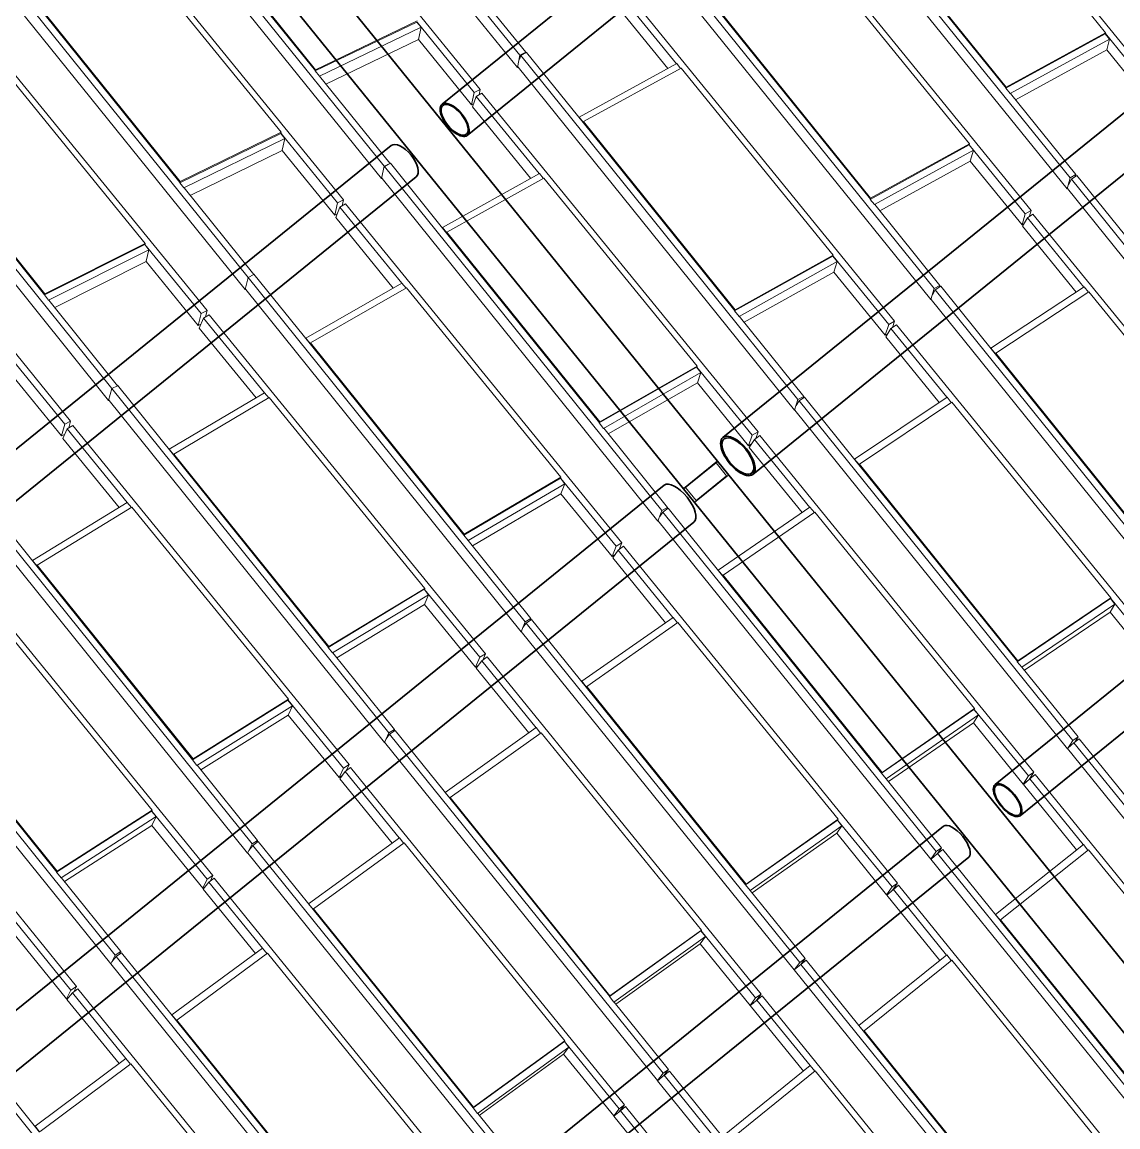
# Model space of a CAD drawing. Header units: millimetres. Extents: x 834681283 to 835686922, y 817551134 to 819407044.
# Drawn here: x 835284391 to 835291871, y 818155431 to 818162973 of the extents above; entities that cross this region are included whole.
import ezdxf

# ---------------------------------------------------------------- set-up
doc = ezdxf.new("R2010")
doc.units = ezdxf.units.MM
doc.header["$LTSCALE"] = 1200
doc.header["$MEASUREMENT"] = 0
doc.linetypes.add('P01-MAGP-P-RF$0$P01_MS_01_N1-FloorPlan-PART2OFUPPERROOFSETTINGOUT$0$BH DASHED2', pattern=[3, 2, -1])
doc.linetypes.add('P01-MAGP-P-RF$0$PHANTOM', pattern=[2.5, 1.25, -0.25, 0.25, -0.25, 0.25, -0.25])
for name, color, linetype, lineweight in [('P01-MAGP-P-RF$0$MMH053__', 253, 'P01-MAGP-P-RF$0$PHANTOM', 40), ('P01-MAGP-P-RF$0$P01_MS_01_N1-FloorPlan-PART2OFUPPERROOFSETTINGOUT$0$S-BEAM', 253, 'Continuous', 35), ('P01-MAGP-P-RF$0$P01_MS_01_N1-FloorPlan-PART2OFUPPERROOFSETTINGOUT$0$S-BEAM-HIDN', 253, 'P01-MAGP-P-RF$0$P01_MS_01_N1-FloorPlan-PART2OFUPPERROOFSETTINGOUT$0$BH DASHED2', 18), ('P01-MAGP-P-RF$0$ROOF MESH HALF TONE$0$A-GLAZ', 253, 'Continuous', 9), ('P01-MAGP-P-RF$0$ROOF MESH HALF TONE$0$A-MASS', 253, 'Continuous', 9)]:
    doc.layers.add(name, color=color, linetype=linetype, lineweight=lineweight)

# ---------------------------------------------------------------- blocks, each defined once
blk = doc.blocks.new('P01-MAGP-P-RF$0$P01_MS_01_N1-FloorPlan-PART2OFUPPERROOFSETTINGOUT$0$Circular Hollow Sections - CHS273x10_PSB97-8452897-PART 2 OF  UPPER ROOF SETTING OUT')
at = {"layer": 'P01-MAGP-P-RF$0$P01_MS_01_N1-FloorPlan-PART2OFUPPERROOFSETTINGOUT$0$S-BEAM'}
for p, q in [((64669.2, 66862.3), (57675, 61964.9)), ((57831.6, 61741.3), (64825.8, 66638.6))]:
    blk.add_line(p, q, dxfattribs=at)
blk.add_ellipse((64747.5, 66750.4), major_axis=(-78.3, 111.8), ratio=0.475716, start_param=3.141593, end_param=6.283185, dxfattribs=at)
blk = doc.blocks.new('P01-MAGP-P-RF$0$P01_MS_01_N1-FloorPlan-PART2OFUPPERROOFSETTINGOUT$0$Circular Hollow Sections - CHS273x10_PSB97-8460074-PART 2 OF  UPPER ROOF SETTING OUT')
at = {"layer": 'P01-MAGP-P-RF$0$P01_MS_01_N1-FloorPlan-PART2OFUPPERROOFSETTINGOUT$0$S-BEAM'}
for p, q in [((68528.3, 69564.5), (65036.2, 67119.2)), ((65192.8, 66895.6), (68684.9, 69340.8))]:
    blk.add_line(p, q, dxfattribs=at)
for centre, major_axis, start_param, end_param in [((68606.6, 69452.6), (-78.3, 111.8), 3.141593, 6.283185), ((65114.5, 67007.4), (-78.3, 111.8), 3.141593, 6.283185), ((65114.5, 67007.4), (-72.6, 103.6), 3.141593, 6.283185), ((65114.5, 67007.4), (-78.3, 111.8), 0, 3.141593), ((65114.5, 67007.4), (-72.6, 103.6), 0, 3.141593)]:
    blk.add_ellipse(centre, major_axis=major_axis, ratio=0.465219, start_param=start_param, end_param=end_param, dxfattribs=at)
blk = doc.blocks.new('P01-MAGP-P-RF$0$P01_MS_01_N1-FloorPlan-PART2OFUPPERROOFSETTINGOUT$0$Circular Hollow Sections - CHS273x10_PSB97-8452975-PART 2 OF  UPPER ROOF SETTING OUT')
at = {"layer": 'P01-MAGP-P-RF$0$P01_MS_01_N1-FloorPlan-PART2OFUPPERROOFSETTINGOUT$0$S-BEAM'}
for p, q in [((68108, 61964.5), (61098.5, 57056.4)), ((61255.1, 56832.7), (68264.6, 61740.9))]:
    blk.add_line(p, q, dxfattribs=at)
blk.add_ellipse((68186.3, 61852.7), major_axis=(-78.3, 111.8), ratio=0.416655, start_param=3.141593, end_param=6.283185, dxfattribs=at)
blk = doc.blocks.new('P01-MAGP-P-RF$0$P01_MS_01_N1-FloorPlan-PART2OFUPPERROOFSETTINGOUT$0$Circular Hollow Sections - CHS273x10_PSB97-8453858-PART 2 OF  UPPER ROOF SETTING OUT')
at = {"layer": 'P01-MAGP-P-RF$0$P01_MS_01_N1-FloorPlan-PART2OFUPPERROOFSETTINGOUT$0$S-BEAM'}
for p, q in [((75478.4, 67125.3), (68478, 62223.5)), ((68634.6, 61999.9), (75635, 66901.6))]:
    blk.add_line(p, q, dxfattribs=at)
for major_axis, start_param, end_param in [((-78.3, 111.8), 0, 3.141593), ((-78.3, 111.8), 3.141593, 6.283185), ((-72.6, 103.6), 3.141593, 6.283185), ((-72.6, 103.6), 0, 3.141593)]:
    blk.add_ellipse((68556.3, 62111.7), major_axis=major_axis, ratio=0.441422, start_param=start_param, end_param=end_param, dxfattribs=at)
blk = doc.blocks.new('P01-MAGP-P-RF$0$P01_MS_01_N1-FloorPlan-PART2OFUPPERROOFSETTINGOUT$0$Circular Hollow Sections - CHS323_9x12_5_PSB99-8453674-PART 2 OF  UPPER ROOF SETTING OUT')
at = {"layer": 'P01-MAGP-P-RF$0$P01_MS_01_N1-FloorPlan-PART2OFUPPERROOFSETTINGOUT$0$S-BEAM'}
for p, q in [((73683.3, 69542.7), (66790.5, 64716.3)), ((66976.2, 64451), (73860.7, 69271.6))]:
    blk.add_line(p, q, dxfattribs=at)
for centre, major_axis, start_param, end_param in [((73776.2, 69410.1), (-92.9, 132.7), 3.56388, 6.283185), ((66883.3, 64583.7), (-92.9, 132.7), 0, 3.141593), ((66883.3, 64583.7), (-92.9, 132.7), 3.141593, 6.283185), ((66883.3, 64583.7), (-85.7, 122.4), 3.141593, 6.283185), ((66883.3, 64583.7), (-85.7, 122.4), 0, 3.141593)]:
    blk.add_ellipse(centre, major_axis=major_axis, ratio=0.467527, start_param=start_param, end_param=end_param, dxfattribs=at)
at = {"layer": 'P01-MAGP-P-RF$0$P01_MS_01_N1-FloorPlan-PART2OFUPPERROOFSETTINGOUT$0$S-BEAM-HIDN'}
blk.add_line((73860.8, 69271.6), (73869.1, 69277.4), dxfattribs=at)
blk.add_ellipse((73776.2, 69410.1), major_axis=(-92.9, 132.7), ratio=0.467527, start_param=3.141593, end_param=3.563573, dxfattribs=at)
blk = doc.blocks.new('P01-MAGP-P-RF$0$P01_MS_01_N1-FloorPlan-PART2OFUPPERROOFSETTINGOUT$0$Circular Hollow Sections - CHS323_9x12_5_PSB99-8452973-PART 2 OF  UPPER ROOF SETTING OUT')
at = {"layer": 'P01-MAGP-P-RF$0$P01_MS_01_N1-FloorPlan-PART2OFUPPERROOFSETTINGOUT$0$S-BEAM'}
for p, q in [((66366.9, 64419.7), (59395.7, 59538.5)), ((59776.4, 59409.6), (66552.7, 64154.4))]:
    blk.add_line(p, q, dxfattribs=at)
blk.add_ellipse((66459.8, 64287.1), major_axis=(-92.9, 132.7), ratio=0.433951, start_param=3.141593, end_param=6.283185, dxfattribs=at)
blk = doc.blocks.new('P01-MAGP-P-RF$0$ROOF MESH HALF TONE')
at = {"layer": 'P01-MAGP-P-RF$0$ROOF MESH HALF TONE$0$A-GLAZ', "lineweight": 5}
for p, q in [((65589.6, 67416.6), (63867.1, 69880.9)), ((63845.1, 69797.8), (65567.5, 67333.5)), ((65302.7, 67201.9), (63585.5, 69644.2)), ((69979.7, 66802.8), (68260.6, 69251.3)), ((64611.7, 66725), (62887.4, 69197.8)), ((62863.3, 69115.3), (64587.6, 66642.5)), ((64319.5, 66514.9), (62603.4, 68951.4)), ((69277.3, 66320), (67555, 68786.4)), ((64191.7, 67414.2), (63292.1, 68704.3)), ((67529.3, 68713.3), (69251.6, 66246.9)), ((63290, 68697.2), (64189.6, 67407.1)), ((68996.3, 66115.3), (67277.8, 68558.7)), ((68653.3, 68623.6), (69589.1, 67290.9)), ((63632.3, 66033), (61907, 68511.7)), ((61888.3, 68420.1), (63606.4, 65951.8)), ((63337.4, 65826.8), (61621.5, 68259.9)), ((63018.1, 68296.9), (63927.5, 67005.8)), ((67950.3, 68298.3), (68884.4, 66960.7)), ((68886.6, 66967), (67952.5, 68304.6)), ((68298.9, 65629.7), (66575.9, 68101.3)), ((65631.8, 67433.3), (65192.6, 68061.6)), ((66549.8, 68026.5), (68271, 65557.4)), ((62307.7, 68012.6), (63213.8, 66710.9)), ((63216, 66717.9), (62309.9, 68019.6)), ((67668, 67936.5), (68608.7, 66598.9)), ((62651.4, 65340.6), (60929, 67818)), ((66651.7, 67284.2), (66254.6, 67848.1)), ((68013.8, 65426.8), (66295.4, 67867.1)), ((60910, 67726.8), (62624, 65261.5)), ((66591.4, 67256.5), (66225.6, 67776)), ((64188.7, 67406.8), (64904, 67691.1)), ((64906.9, 67698.5), (64191.7, 67414.2)), ((64214.5, 67370), (64929.8, 67654.3)), ((64929.8, 67654.3), (64904, 67691.1)), ((65260.7, 67185.4), (64905.3, 67690.8)), ((64906.8, 67571.8), (64929.8, 67654.3)), ((62029.6, 67615.5), (62948.3, 66312.7)), ((66969.8, 67614.1), (67907.6, 66268.8)), ((67910, 66275), (66972.1, 67620.3)), ((62356, 65137.8), (60639.9, 67569.8)), ((64906.8, 67571.8), (64255.4, 67312.8)), ((65237.1, 67102.1), (64906.8, 67571.9)), ((65589.6, 67416.6), (65631.8, 67433.3)), ((65636.9, 67432.8), (65596.2, 67413.8)), ((65631.8, 67433.3), (65630.9, 67430)), ((65988.3, 66928.1), (65636.9, 67432.8)), ((64188.7, 67406.8), (64214.5, 67370)), ((64191.7, 67414.2), (64189.6, 67407.1)), ((64653.3, 66742.2), (64215.3, 67370.3)), ((65567.5, 67333.5), (65589.6, 67416.6)), ((65596.2, 67413.8), (65585.5, 67388.5)), ((67319.3, 64939), (65596.2, 67413.8)), ((61324.3, 67326.1), (62238.8, 66010.8)), ((62241.1, 66017.6), (61326.6, 67333)), ((65571.9, 67335.3), (65567.5, 67333.5)), ((65571.8, 67334.9), (67289.4, 64868)), ((65962.6, 66967.2), (66653.2, 67284.9)), ((66677.5, 67250), (66653.2, 67284.9)), ((68883.7, 66960.4), (69586.3, 67284.3)), ((69589.1, 67290.9), (68886.6, 66967)), ((69586.3, 67284.3), (69586.9, 67284.6)), ((69613, 67246.1), (69586.3, 67284.3)), ((69589.1, 67290.9), (69586.9, 67284.6)), ((69938.4, 66783.9), (69586.9, 67284.6)), ((65260.7, 67185.4), (65302.7, 67201.9)), ((65302.7, 67201.9), (65292.7, 67166.6)), ((65990.9, 66934.1), (66681.4, 67251.8)), ((66681.4, 67251.8), (67628.6, 65906.6)), ((68910.5, 66922.3), (69613, 67246.1)), ((69588.1, 67173), (69613, 67246.1)), ((65237.1, 67102.1), (65260.7, 67185.4)), ((65272.7, 67157.1), (65242.1, 67086.8)), ((65313.2, 67176.4), (65272.7, 67157.1)), ((65664.2, 66601.7), (65272.7, 67157.1)), ((67031.9, 64737.5), (65313.2, 67176.4)), ((69588.1, 67173), (68943.6, 66875.9)), ((69913.2, 66710.2), (69588.1, 67173.1)), ((65250, 67107.2), (65237.1, 67102.1)), ((65604, 66573.3), (65242.1, 67086.8)), ((63212.5, 66710.4), (63924.1, 66998.3)), ((63927.5, 67005.8), (63216, 66717.9)), ((63924.1, 66998.3), (63925.3, 66998.8)), ((63950, 66961.2), (63924.1, 66998.3)), ((63927.5, 67005.8), (63925.3, 66998.8)), ((64277.8, 66498.3), (63925.9, 66997.9)), ((63238.4, 66673.3), (63950, 66961.2)), ((63926.4, 66882.4), (63950, 66961.2)), ((65962.6, 66967.2), (65989, 66929.5)), ((65990.9, 66934.1), (65988.4, 66928)), ((65988.4, 66928), (66931.6, 65573.2)), ((66934.2, 65579.3), (65990.9, 66934.1)), ((68883.7, 66960.4), (68910.5, 66922.3)), ((68886.6, 66967), (68884.4, 66960.7)), ((69318.6, 66338.9), (68911.1, 66922.5)), ((63925.7, 66880), (63278.4, 66618.1)), ((64252.6, 66416), (63925.7, 66880.2)), ((64656.1, 66743.5), (64652.1, 66741.6)), ((65006.2, 66240.3), (64656.1, 66743.5)), ((63212.5, 66710.4), (63238.4, 66673.3)), ((63216, 66717.9), (63213.8, 66710.9)), ((63674.1, 66049.6), (63239.7, 66673.7)), ((64587.6, 66642.5), (64611.7, 66725)), ((64611.7, 66725), (64653.8, 66741.6)), ((64615.7, 66724.2), (64611.7, 66715.6)), ((64643.5, 66737.5), (64615.7, 66724.2)), ((66338.5, 64247.9), (64615.7, 66724.2)), ((64592.5, 66644.4), (64587.6, 66642.5)), ((64592.2, 66643.5), (66306.9, 64178.9)), ((64980.4, 66279.7), (65665.8, 66602.4)), ((65690.5, 66567.1), (65665.8, 66602.4)), ((68608.7, 66598.9), (67910, 66275)), ((68605.4, 66592.2), (68606.3, 66592.6)), ((68608.7, 66598.9), (68606.3, 66592.6)), ((65008.9, 66246.2), (65694.2, 66568.8)), ((65694.2, 66568.8), (66648.6, 65214.5)), ((67906.6, 66268.3), (68605.4, 66592.2)), ((67933.4, 66230), (68632.2, 66553.9)), ((68632.2, 66553.9), (68605.4, 66592.2)), ((68605.6, 66481.5), (68632.2, 66553.9)), ((68955.3, 66096.5), (68606.9, 66591.9)), ((64252.6, 66416), (64277.8, 66498.3)), ((64291, 66466.8), (64259.1, 66398.7)), ((64277.8, 66498.3), (64319.5, 66514.9)), ((64331.2, 66486.5), (64291, 66466.8)), ((64676.4, 65920.1), (64291, 66466.8)), ((64319.5, 66514.9), (64307.2, 66474.7)), ((66050.5, 64047.6), (64331.2, 66486.5)), ((68605.6, 66481.5), (67966, 66185)), ((68928.1, 66023.2), (68605.6, 66481.6)), ((64270.6, 66423.2), (64252.6, 66416)), ((64616.8, 65891.2), (64259.1, 66398.7)), ((62237.2, 66010.1), (62944.6, 66305.3)), ((62948.3, 66312.7), (62241.1, 66017.6)), ((62944.6, 66305.3), (62946, 66305.9)), ((62970.8, 66267.9), (62944.6, 66305.3)), ((63295.9, 65809.8), (62945.7, 66306.3)), ((62948.3, 66312.7), (62946, 66305.9)), ((69251.6, 66246.9), (69277.3, 66320)), ((69286.3, 66310.4), (69263.3, 66273.3)), ((69277.3, 66320), (69318.6, 66338.9)), ((69325.8, 66332.3), (69286.3, 66310.4)), ((70988.7, 63865.5), (69286.3, 66310.4)), ((69318.6, 66338.9), (69313.9, 66325.7)), ((69664.7, 65845.6), (69325.8, 66332.3)), ((62263.4, 65972.7), (62970.8, 66267.9)), ((62946.2, 66191.4), (62970.8, 66267.9)), ((64980.4, 66279.7), (65007, 66241.8)), ((65008.9, 66246.2), (65006.2, 66240.2)), ((65006.2, 66240.2), (65955.9, 64875.2)), ((65958.6, 64881.2), (65008.9, 66246.2)), ((67906.6, 66268.3), (67933.4, 66230)), ((67910, 66275), (67907.6, 66268.8)), ((68340, 65648.6), (67934.4, 66230.3)), ((69255.1, 66248.5), (69251.6, 66246.9)), ((69255, 66248), (70953.4, 63808.7)), ((62945.3, 66188.7), (62301.8, 65920.2)), ((63269.4, 65729.3), (62945.3, 66188.8)), ((68928.1, 66023.2), (68955.3, 66096.5)), ((68967.7, 66068.5), (68931.4, 66012.1)), ((68955.3, 66096.5), (68996.3, 66115.3)), ((69006.9, 66090.6), (68967.7, 66068.5)), ((69319.7, 65568.7), (68967.7, 66068.5)), ((68996.3, 66115.3), (68982.7, 66078.5)), ((70711, 63670.7), (69006.9, 66090.6)), ((62237.2, 66010.1), (62263.4, 65972.7)), ((62241.1, 66017.6), (62238.8, 66010.8)), ((63606.4, 65951.8), (63632.3, 66033)), ((63632.3, 66033), (63674.1, 66049.6)), ((63637, 66034.3), (63634.3, 66032.9)), ((65356.6, 63556.6), (63634.3, 66032.9)), ((64023.5, 65550.9), (63674.5, 66052.7)), ((68942.9, 66030), (68928.1, 66023.2)), ((69265.2, 65538.1), (68931.4, 66012.1)), ((62692.9, 65357.6), (62264.9, 65973.2)), ((63611.4, 65953.8), (63606.4, 65951.8)), ((63611, 65952.5), (65323.7, 63490)), ((63997.6, 65590.7), (64678.1, 65921)), ((64703.2, 65885.1), (64678.1, 65921)), ((64026.3, 65556.6), (64706.7, 65886.8)), ((64706.7, 65886.8), (65668.4, 64522.6)), ((66930.3, 65572.6), (67624.9, 65899.9)), ((67628.6, 65906.6), (66934.2, 65579.3)), ((66957.3, 65534), (67651.9, 65861.4)), ((67623.7, 65790.4), (67651.9, 65861.4)), ((67624.9, 65899.9), (67626.1, 65900.5)), ((67651.9, 65861.4), (67624.9, 65899.9)), ((67628.6, 65906.6), (67626.1, 65900.5)), ((67973, 65407.8), (67626.8, 65899.6)), ((63269.4, 65729.3), (63295.9, 65809.8)), ((63309.6, 65777), (63276.6, 65711.5)), ((63295.9, 65809.8), (63337.4, 65826.8)), ((63349.5, 65797.3), (63309.6, 65777)), ((63688.8, 65239), (63309.6, 65777)), ((63337.4, 65826.8), (63323.2, 65783.9)), ((65069.5, 63357.4), (63349.5, 65797.3)), ((67623.7, 65790.4), (66988.7, 65491.2)), ((67944, 65335.7), (67623.7, 65790.6)), ((63289.8, 65737.7), (63269.4, 65729.3)), ((63630.3, 65209.7), (63276.6, 65711.5)), ((62314.8, 65120.2), (61967.7, 65612.1)), ((68271, 65557.4), (68298.9, 65629.7)), ((68306.7, 65620.3), (68285.2, 65588.5)), ((68298.9, 65629.7), (68340, 65648.6)), ((68345.9, 65642.5), (68306.7, 65620.3)), ((70008.5, 63176), (68306.7, 65620.3)), ((68340, 65648.6), (68335.3, 65636.5)), ((68684.4, 65156.3), (68345.9, 65642.5)), ((63997.6, 65590.7), (64024.3, 65552.5)), ((64026.3, 65556.6), (64023.6, 65550.8)), ((64023.6, 65550.8), (64980, 64175.7)), ((64982.7, 64181.4), (64026.3, 65556.6)), ((66930.3, 65572.6), (66957.3, 65534)), ((66934.2, 65579.3), (66931.6, 65573.2)), ((68274.7, 65559), (68271, 65557.4)), ((68274.4, 65558.2), (69971.2, 63121)), ((68657.6, 65197.2), (69321.2, 65569.6)), ((69347.8, 65531.5), (69321.2, 65569.6)), ((62287.3, 65042.1), (61965.4, 65498.3)), ((67360, 64957.9), (66958.6, 65534.5)), ((68687.6, 65161), (69351.1, 65533.4)), ((69351.1, 65533.4), (70338.2, 64131.7)), ((67944, 65335.7), (67973, 65407.8)), ((67973, 65407.8), (68013.8, 65426.8)), ((68024.8, 65401.1), (67985.9, 65378.6)), ((68013.8, 65426.8), (67997, 65385)), ((69729.4, 62980), (68024.8, 65401.1)), ((62624, 65261.5), (62651.4, 65340.6)), ((62651.4, 65340.6), (62692.9, 65357.6)), ((64373.8, 62865.1), (62652.1, 65340.4)), ((63040.3, 64860), (62692.1, 65360.7)), ((67961.6, 65343.9), (67944, 65335.7)), ((67985.9, 65378.6), (67947.8, 65324.2)), ((68279.6, 64853.1), (67947.8, 65324.2)), ((68333.9, 64884.3), (67985.9, 65378.6)), ((62628.7, 65263.4), (62624, 65261.5)), ((62628.2, 65261.9), (64339.8, 62801.1)), ((63014.2, 64900.1), (63690.5, 65239.9)), ((63716, 65203.5), (63690.5, 65239.9)), ((63043.2, 64865.5), (63719.4, 65205.2)), ((63719.4, 65205.2), (64687.9, 63831.3)), ((65954.4, 64874.5), (66644.5, 65207.8)), ((66648.6, 65214.5), (65958.6, 64881.2)), ((65981.7, 64835.6), (66671.7, 65169)), ((66642.1, 65100), (66671.7, 65169)), ((66671.7, 65169), (66644.5, 65207.8)), ((66644.6, 65207.8), (66645.9, 65208.5)), ((66648.6, 65214.5), (66645.9, 65208.5)), ((66991.4, 64718.2), (66646.7, 65207.4)), ((68657.6, 65197.2), (68685.3, 65157.6)), ((68687.6, 65161), (68684.5, 65156.3)), ((69669.2, 63751.1), (68687.6, 65161)), ((62287.3, 65042.1), (62314.8, 65120.2)), ((62328.3, 65087.7), (62294.6, 65024.9)), ((62314.8, 65120.2), (62356, 65137.8)), ((62368, 65108.6), (62328.3, 65087.7)), ((62701.6, 64557.9), (62328.3, 65087.7)), ((62356, 65137.8), (62340.6, 65094.1)), ((64088.6, 62667), (62368, 65108.6)), ((66642.1, 65100), (66011.4, 64795.4)), ((66960.8, 64647.9), (66642.1, 65100.2)), ((68684.5, 65156.3), (69666.1, 63746.3)), ((62308.8, 65051.3), (62287.3, 65042.1)), ((62644.7, 64528.2), (62294.6, 65024.9)), ((67289.4, 64868), (67319.3, 64939)), ((67319.3, 64939), (67360, 64957.9)), ((67365.2, 64951.9), (67326.2, 64929.4)), ((67360, 64957.9), (67355, 64946)), ((67703.6, 64465.8), (67365.2, 64951.9)), ((63014.2, 64900.1), (63041.2, 64861.6)), ((63043.2, 64865.5), (63040.4, 64860)), ((63040.4, 64860), (64003.4, 63475.4)), ((64006.2, 63480.9), (63043.2, 64865.5)), ((65954.4, 64874.5), (65981.7, 64835.6)), ((65958.6, 64881.2), (65955.9, 64875.2)), ((67293, 64869.7), (67289.4, 64868)), ((67292.6, 64868.7), (68988.6, 62433.2)), ((67326.2, 64929.4), (67304.6, 64899.9)), ((69027.5, 62486.3), (67326.2, 64929.4)), ((67676.7, 64506.8), (68335.3, 64885.1)), ((68362.2, 64846.7), (68335.3, 64885.1)), ((66378.9, 64267.2), (65983.1, 64836.2)), ((67706.9, 64470.4), (68365.6, 64848.6)), ((68365.6, 64848.6), (69356.5, 63441.2)), ((66960.8, 64647.9), (66991.4, 64718.2)), ((66991.4, 64718.2), (67031.9, 64737.5)), ((67042.8, 64711.9), (67004.2, 64689.1)), ((67031.9, 64737.5), (67013.1, 64694.4)), ((68747.8, 62289.3), (67042.8, 64711.9)), ((63390, 62173.4), (61669, 64647)), ((62056.6, 64168), (61708.8, 64667.9)), ((66980.1, 64657.1), (66960.8, 64647.9)), ((67004.2, 64689.1), (66964.8, 64636.7)), ((67294.7, 64168), (66964.8, 64636.7)), ((67348.6, 64199.7), (67004.2, 64689.1)), ((61644.1, 64571.7), (63355.4, 62112.1)), ((62030.3, 64208.3), (62703.3, 64558.7)), ((62729.1, 64521.8), (62703.3, 64558.7)), ((62059.6, 64173.2), (62732.4, 64523.6)), ((62732.4, 64523.6), (63707, 63140.6)), ((64978.4, 64174.9), (65664.1, 64516.1)), ((65668.4, 64522.6), (64982.7, 64181.4)), ((65691.5, 64477), (65664.1, 64516.1)), ((65664.2, 64516.1), (65665.6, 64516.8)), ((65668.4, 64522.6), (65665.6, 64516.8)), ((66010.3, 64027.8), (65666.4, 64515.7)), ((67676.7, 64506.8), (67704.5, 64467)), ((63107.8, 61976.5), (61386.8, 64420.4)), ((65005.8, 64135.7), (65691.5, 64477)), ((65660.6, 64410.4), (65033.7, 64098.4)), ((65660.6, 64410.4), (65691.5, 64477)), ((65978.4, 63959.8), (65660.6, 64410.5)), ((67706.9, 64470.4), (67703.6, 64465.8)), ((67703.6, 64465.8), (68689.1, 63050.7)), ((68692.4, 63055.3), (67706.9, 64470.4)), ((66338.5, 64247.9), (66378.9, 64267.2)), ((66383.5, 64260.8), (66344.8, 64237.9)), ((66378.9, 64267.2), (66373.2, 64254.7)), ((66722.2, 63774.6), (66383.5, 64260.8)), ((62030.3, 64208.3), (62056.9, 64170.3)), ((64982.7, 64181.4), (64980, 64175.7)), ((66306.9, 64178.9), (66338.5, 64247.9)), ((66310.2, 64180.5), (66306.9, 64178.9)), ((66308.2, 64181.7), (68005.6, 61745.2)), ((66344.8, 64237.9), (66322.2, 64209.1)), ((68045.8, 61796.4), (66344.8, 64237.9)), ((66695.1, 63815.6), (67349.9, 64200.5)), ((67377, 64161.7), (67349.9, 64200.5)), ((62059.6, 64173.2), (62056.7, 64167.9)), ((62056.7, 64167.9), (63025.8, 62775)), ((63028.7, 62780.3), (62059.6, 64173.2)), ((64978.4, 64174.9), (65005.8, 64135.7)), ((65396.8, 63576.3), (65007.3, 64136.4)), ((66725.7, 63778.9), (67380.4, 64163.7)), ((67380.4, 64163.7), (68374.5, 62751.3)), ((66010.3, 64027.8), (66050.5, 64047.6)), ((66050.5, 64047.6), (66030.3, 64004.5)), ((65978.4, 63959.8), (66010.3, 64027.8)), ((65998.3, 63969.6), (65978.4, 63959.8)), ((66022.6, 63999.8), (65982.2, 63949.5)), ((66061.1, 64023), (66022.6, 63999.8)), ((66363.7, 63514.8), (66022.6, 63999.8)), ((67766.2, 61598.9), (66061.1, 64023)), ((60658.6, 63882), (62370.4, 61423.1)), ((62405.3, 61481.6), (60684.8, 63952.8)), ((66310.5, 63482.8), (65982.2, 63949.5)), ((61746.1, 63841.7), (62725.7, 62450.6)), ((64001.8, 63474.6), (64683.6, 63825)), ((64687.9, 63831.3), (64006.2, 63480.9)), ((64683.6, 63825), (64685, 63825.8)), ((64711.1, 63785.6), (64683.6, 63825)), ((64687.9, 63831.3), (64685, 63825.8)), ((65029.5, 63337.1), (64685.9, 63824.6)), ((66695.1, 63815.6), (66723.1, 63775.6)), ((62126.9, 61286.3), (60405.6, 63732.7)), ((64029.4, 63435.2), (64711.1, 63785.6)), ((64679.2, 63721.6), (64711.1, 63785.6)), ((66725.7, 63778.9), (66722.3, 63774.5)), ((66722.3, 63774.5), (67711.1, 62355.2)), ((67714.5, 62359.6), (66725.7, 63778.9)), ((64679.2, 63721.6), (64055.2, 63400.9)), ((64996.5, 63271.6), (64679.2, 63721.7)), ((65356.6, 63556.6), (65396.8, 63576.3)), ((65396.8, 63576.3), (65390.1, 63562.9)), ((65323.7, 63490), (65356.6, 63556.6)), ((65362.5, 63546.2), (65338.2, 63517.1)), ((65401, 63569.4), (65362.5, 63546.2)), ((67063.3, 61106.2), (65362.5, 63546.2)), ((65740.3, 63082.7), (65401, 63569.4)), ((65712.9, 63123.8), (66364.9, 63515.5)), ((66392.2, 63476.5), (66364.9, 63515.5)), ((61072.3, 63474.7), (62046.8, 62075)), ((62049.7, 62080), (61075.2, 63479.8)), ((64001.8, 63474.6), (64029.4, 63435.2)), ((64006.2, 63480.9), (64003.4, 63475.4)), ((64413.7, 62885.4), (64030.9, 63435.8)), ((65326.5, 63491.4), (65323.7, 63490)), ((65324.8, 63492.2), (67022.2, 61057)), ((65743.8, 63086.9), (66395.7, 63478.5)), ((66395.7, 63478.5), (67392.2, 62061.9)), ((68687.8, 63049.9), (69351.9, 63435.8)), ((69356.5, 63441.2), (68692.4, 63055.3)), ((69380.2, 63395.5), (69351.9, 63435.8)), ((69352, 63435.9), (69353.2, 63436.6)), ((69356.5, 63441.2), (69353.2, 63436.6)), ((69690.5, 62957.5), (69353.9, 63435.5)), ((65029.5, 63337.1), (65069.5, 63357.4)), ((65069.5, 63357.4), (65048.2, 63315.2)), ((68716, 63009.6), (69380.2, 63395.5)), ((69343, 63342.5), (69380.2, 63395.5)), ((64996.5, 63271.6), (65029.5, 63337.1)), ((65016.3, 63281.6), (64996.5, 63271.6)), ((65041, 63310.8), (65000.1, 63262.5)), ((65079.4, 63334.4), (65041, 63310.8)), ((65379.3, 62829.5), (65041, 63310.8)), ((66784.5, 60908.9), (65079.4, 63334.4)), ((69343, 63342.5), (68732.8, 62987.9)), ((69652.5, 62903.1), (69343, 63342.6)), ((65327, 62797.5), (65000.1, 63262.5)), ((63024.2, 62774.2), (63702.7, 63134.5)), ((63707, 63140.6), (63028.7, 62780.3)), ((63702.7, 63134.6), (63704.1, 63135.3)), ((63730.4, 63094.9), (63702.7, 63134.5)), ((63707, 63140.6), (63704.1, 63135.3)), ((64048.9, 62646.1), (63704.9, 63134.1)), ((65712.9, 63123.8), (65741.1, 63083.6)), ((63052, 62734.5), (63730.4, 63094.9)), ((63697.8, 63033.7), (63730.4, 63094.9)), ((65743.8, 63086.9), (65740.3, 63082.7)), ((65740.3, 63082.7), (66731.9, 61660)), ((66735.4, 61664.3), (65743.8, 63086.9)), ((68687.8, 63049.9), (68716, 63009.6)), ((68692.4, 63055.3), (68689.1, 63050.7)), ((63697.8, 63033.7), (63075.7, 62703.3)), ((64015.2, 62583.4), (63697.8, 63033.8)), ((69066.4, 62508.8), (68717.2, 63010.2)), ((64339.8, 62801.1), (64373.8, 62865.1)), ((64379.3, 62854.4), (64353.1, 62824.5)), ((64373.8, 62865.1), (64413.7, 62885.4)), ((64417.7, 62878), (64379.3, 62854.4)), ((66080.1, 60415.7), (64379.3, 62854.4)), ((64413.7, 62885.4), (64405.9, 62870.7)), ((64757.7, 62390.5), (64417.7, 62878)), ((64730.2, 62431.7), (65380.4, 62830.2)), ((65407.9, 62790.9), (65380.4, 62830.2)), ((63024.2, 62774.2), (63052, 62734.5)), ((63028.7, 62780.3), (63025.8, 62775)), ((64342.2, 62802.3), (64339.8, 62801.1)), ((64340.7, 62802.8), (66038.5, 60368.4)), ((64761.3, 62394.5), (65411.4, 62793)), ((65411.4, 62793), (66409.7, 61372.9)), ((68374.5, 62751.3), (67714.5, 62359.6)), ((68370, 62746.2), (68371.1, 62746.8)), ((68374.5, 62751.3), (68371.1, 62746.8)), ((63429.8, 62194.3), (63053.5, 62735.2)), ((67709.8, 62354.5), (68369.9, 62746.1)), ((67738.2, 62314), (68398.2, 62705.7)), ((68359.7, 62654.6), (68398.2, 62705.7)), ((68398.2, 62705.7), (68369.9, 62746.1)), ((68709.1, 62266.5), (68371.8, 62745.9)), ((64015.2, 62583.4), (64048.9, 62646.1)), ((64059.4, 62621.9), (64018.3, 62575.6)), ((64048.9, 62646.1), (64088.6, 62667)), ((64097.8, 62645.8), (64059.4, 62621.9)), ((64395.3, 62143.9), (64059.4, 62621.9)), ((64088.6, 62667), (64066.9, 62626.5)), ((65802.8, 60219.2), (64097.8, 62645.8)), ((68359.7, 62654.6), (67753.2, 62294.7)), ((68669.8, 62214.1), (68359.7, 62654.7)), ((64034, 62593.2), (64015.2, 62583.4)), ((64344.1, 62111.9), (64018.3, 62575.6)), ((62045.4, 62074.2), (62721.4, 62444.8)), ((62725.7, 62450.6), (62049.7, 62080)), ((62749.4, 62404.9), (62721.4, 62444.8)), ((62721.5, 62444.8), (62722.8, 62445.5)), ((62725.7, 62450.6), (62722.8, 62445.5)), ((68988.6, 62433.2), (69027.5, 62486.3)), ((69035.4, 62470.7), (68990.7, 62436)), ((69027.5, 62486.3), (69066.4, 62508.8)), ((69072.8, 62496.2), (69035.4, 62470.7)), ((70753.5, 60010.6), (69035.4, 62470.7)), ((69066.4, 62508.8), (69041.6, 62474.9)), ((70429.5, 60553.6), (69072.8, 62496.2)), ((62073.3, 62034.3), (62749.4, 62404.9)), ((62716.3, 62346.5), (62749.4, 62404.9)), ((63068.2, 61955), (62723.5, 62444.5)), ((64730.2, 62431.7), (64758.4, 62391.3)), ((64761.3, 62394.5), (64757.7, 62390.4)), ((64757.7, 62390.4), (65751.7, 60965.3)), ((65755.2, 60969.4), (64761.3, 62394.5)), ((68989, 62433.7), (70706.6, 59974.3)), ((62716.3, 62346.5), (62094.9, 62005.9)), ((63034.3, 61895.2), (62716.4, 62346.6)), ((67709.8, 62354.5), (67738.2, 62314)), ((67714.5, 62359.6), (67711.1, 62355.2)), ((68084.4, 61819.2), (67739.3, 62314.6)), ((68669.8, 62214.1), (68709.1, 62266.5)), ((68694.5, 62228.7), (68669.8, 62214.1)), ((68718.3, 62246.8), (68671, 62210.8)), ((68709.1, 62266.5), (68747.8, 62289.3)), ((68747.8, 62289.3), (68712.7, 62242.6)), ((68755.5, 62272.5), (68718.3, 62246.8)), ((69050.5, 61773.5), (68718.3, 62246.8)), ((70478.8, 59817.2), (68755.5, 62272.5)), ((63355.4, 62112.1), (63390, 62173.4)), ((63395.4, 62162.4), (63365.3, 62129.7)), ((63390, 62173.4), (63429.8, 62194.3)), ((63433.7, 62186.4), (63395.4, 62162.4)), ((65096.2, 59725), (63395.4, 62162.4)), ((63429.8, 62194.3), (63420.7, 62178.3)), ((63774.5, 61698), (63433.7, 62186.4)), ((63746.8, 61739.2), (64396.2, 62144.5)), ((64423.9, 62104.9), (64396.2, 62144.5)), ((69001.6, 61739.8), (68671, 62210.8)), ((62045.4, 62074.2), (62073.3, 62034.3)), ((62049.7, 62080), (62046.8, 62075)), ((63356.1, 62113.4), (65054.5, 59679.5)), ((63778, 61701.9), (64427.4, 62107.1)), ((64427.4, 62107.1), (65427.1, 60684.3)), ((62444.9, 61503.1), (62074.6, 62035)), ((66730.8, 61659.4), (67387.7, 62057)), ((67392.2, 62061.9), (66735.4, 61664.3)), ((66759.2, 61618.8), (67416.1, 62016.4)), ((67376.4, 61967.3), (67416.1, 62016.4)), ((67387.7, 62057), (67388.7, 62057.6)), ((67416.1, 62016.4), (67387.7, 62057)), ((67392.2, 62061.9), (67388.7, 62057.6)), ((67727.7, 61575.7), (67389.3, 62056.7)), ((63034.3, 61895.2), (63068.2, 61955)), ((63077.9, 61933.1), (63036.8, 61888.8)), ((63068.2, 61955), (63107.8, 61976.5)), ((63116.2, 61957.5), (63077.9, 61933.1)), ((63411.6, 61457.9), (63077.9, 61933.1)), ((63107.8, 61976.5), (63086.2, 61938.4)), ((64821, 59529.8), (63116.2, 61957.5)), ((67376.4, 61967.3), (66772.5, 61601.7)), ((67687.4, 61525.4), (67376.5, 61967.4)), ((63051.3, 61904.4), (63034.3, 61895.2)), ((63361.7, 61426.3), (63036.8, 61888.8)), ((68005.6, 61745.2), (68045.8, 61796.4)), ((68053.3, 61781.2), (68006.5, 61746.4)), ((68045.8, 61796.4), (68084.4, 61819.2)), ((68090.6, 61806.9), (68053.3, 61781.2)), ((69771.5, 59321.5), (68053.3, 61781.2)), ((68084.4, 61819.2), (68056, 61783.1)), ((69448.5, 59863), (68090.6, 61806.9)), ((68418.7, 61338.3), (69051.1, 61773.9)), ((69079.6, 61733.2), (69051.1, 61773.9)), ((62087.4, 61264.1), (61741.7, 61755.4)), ((63746.8, 61739.2), (63775.2, 61698.7)), ((63778, 61701.9), (63774.5, 61698)), ((63774.5, 61698), (64770.3, 60270.9)), ((64773.9, 60274.8), (63778, 61701.9)), ((68005.8, 61745.5), (69723.9, 59286.1)), ((68450.9, 61300), (69083.2, 61735.7)), ((69083.2, 61735.7), (70088.4, 60303.5)), ((62053.6, 61207.2), (61735, 61660.1)), ((66730.8, 61659.4), (66759.2, 61618.8)), ((66735.4, 61664.3), (66731.9, 61660)), ((67101.8, 61129.4), (66760.2, 61619.4)), ((67687.4, 61525.4), (67727.7, 61575.7)), ((67712.6, 61540.6), (67687.4, 61525.4)), ((67736, 61557.9), (67688.3, 61522.8)), ((67727.7, 61575.7), (67766.2, 61598.9)), ((67766.2, 61598.9), (67729.2, 61552.8)), ((67773.3, 61583.7), (67736, 61557.9)), ((68067.3, 61085.8), (67736, 61557.9)), ((69496.4, 59128.1), (67773.3, 61583.7)), ((62370.4, 61423.1), (62405.3, 61481.6)), ((62410.7, 61470.4), (62378.5, 61436.7)), ((62405.3, 61481.6), (62444.9, 61503.1)), ((62449, 61494.7), (62410.7, 61470.4)), ((64111.7, 59034), (62410.7, 61470.4)), ((62444.9, 61503.1), (62434.4, 61485.4)), ((62790.6, 61005.4), (62449, 61494.7)), ((68018.7, 61052), (67688.3, 61522.8)), ((62371.9, 61422.9), (64070.1, 58990.4)), ((62762.8, 61046.6), (63412.4, 61458.4)), ((62794.2, 61009.2), (63443.7, 61421)), ((63440.2, 61418.7), (63412.4, 61458.4)), ((63443.7, 61421), (64444.4, 59996)), ((65750.7, 60964.7), (66405.3, 61368.3)), ((66409.7, 61372.9), (65755.2, 60969.4)), ((65779.2, 60924), (66433.7, 61327.6)), ((66393.4, 61280.4), (66433.7, 61327.6)), ((66405.3, 61368.3), (66406.2, 61368.8)), ((66433.7, 61327.6), (66405.3, 61368.3)), ((66409.7, 61372.9), (66406.2, 61368.8)), ((66746.1, 60885.3), (66406.8, 61368)), ((68418.7, 61338.3), (68447.3, 61297.4)), ((62053.6, 61207.2), (62087.4, 61264.1)), ((62096.2, 61244.5), (62055.7, 61202.1)), ((62087.4, 61264.1), (62126.9, 61286.3)), ((62134.6, 61269.2), (62096.2, 61244.5)), ((62428.1, 60771.7), (62096.2, 61244.5)), ((62126.9, 61286.3), (62105.9, 61250.7)), ((63839.3, 58840.7), (62134.6, 61269.2)), ((66393.4, 61280.4), (65790.9, 60908.9)), ((66705.2, 60837), (66393.5, 61280.5)), ((68450.9, 61300), (68446.8, 61297)), ((68446.8, 61297), (69448.9, 59862.5)), ((69452.9, 59865.6), (68450.9, 61300)), ((62068.5, 61215.5), (62053.6, 61207.2)), ((62379.7, 60740.5), (62055.7, 61202.1)), ((67022.2, 61057), (67063.3, 61106.2)), ((67070.6, 61091.4), (67022.5, 61057)), ((67063.3, 61106.2), (67101.8, 61129.4)), ((67101.8, 61129.4), (67069.4, 61090.6)), ((67107.8, 61117.3), (67070.6, 61091.4)), ((68788.9, 58632.1), (67070.6, 61091.4)), ((68466.8, 59172.2), (67107.8, 61117.3)), ((62762.8, 61046.6), (62791.2, 61006)), ((67022.5, 61057), (68740.8, 58597.7)), ((67436.6, 60647.6), (68067.8, 61086.2)), ((67468.9, 60609.3), (68100.1, 61047.8)), ((68096.5, 61045.3), (68067.8, 61086.2)), ((68096, 61044.9), (68091.8, 61050.9)), ((68100.1, 61047.8), (69105.3, 59615.4)), ((62794.2, 61009.2), (62790.6, 61005.4)), ((62790.6, 61005.4), (63787.9, 59576.9)), ((63791.5, 59580.6), (62794.2, 61009.2)), ((65750.7, 60964.7), (65779.2, 60924)), ((65755.2, 60969.4), (65751.7, 60965.3)), ((66118.5, 60439.3), (65780.1, 60924.5)), ((66705.2, 60837), (66746.1, 60885.3)), ((66753.9, 60869), (66705.9, 60835.1)), ((66784.5, 60908.9), (66745.9, 60863.3)), ((66746.1, 60885.3), (66784.5, 60908.9)), ((66791, 60895), (66753.9, 60869)), ((67084.3, 60398), (66753.9, 60869)), ((68514, 58439.1), (66791, 60895)), ((61806.1, 60312.7), (61463.7, 60803)), ((66731.8, 60853.4), (66705.2, 60837)), ((67036.2, 60364.3), (66705.9, 60835.1)), ((63126.5, 58342.7), (61425.3, 60778.3)), ((61778.1, 60353.9), (62428.8, 60772.1)), ((61809.6, 60316.3), (62460.3, 60734.5)), ((62456.7, 60732.2), (62428.8, 60772.1)), ((62460.3, 60734.5), (63461.7, 59307.9)), ((64769.5, 60270.4), (65422.8, 60679.9)), ((65427.1, 60684.3), (64773.9, 60274.8)), ((64798, 60229.7), (65451.3, 60639.2)), ((65410.6, 60593.9), (65451.3, 60639.2)), ((65422.8, 60679.9), (65423.6, 60680.4)), ((65451.3, 60639.2), (65422.8, 60679.9)), ((65427.1, 60684.3), (65423.6, 60680.4)), ((65764.5, 60195.2), (65424.1, 60679.7)), ((67436.6, 60647.6), (67465.3, 60606.7)), ((65410.6, 60593.9), (64808.4, 60216.3)), ((65723.3, 60149), (65410.7, 60593.9)), ((67468.9, 60609.3), (67464.8, 60606.3)), ((67464.8, 60606.3), (68467.1, 59171.8)), ((68471.2, 59174.8), (67468.9, 60609.3)), ((66038.5, 60368.4), (66080.1, 60415.7)), ((66080.1, 60415.7), (66118.5, 60439.3)), ((66118.5, 60439.3), (66082, 60397.8)), ((66082.9, 60398.7), (66117.5, 60422.7)), ((66124.4, 60427.5), (66087.2, 60401.4)), ((67484.4, 58481.4), (66124.4, 60427.5)), ((61778.1, 60353.9), (61806.6, 60313.2)), ((66047.2, 60373.8), (66038.5, 60368.4)), ((66087.2, 60401.4), (66038.9, 60368)), ((66038.9, 60368), (67757.4, 57909)), ((66042.1, 60370.2), (66045.1, 60372.3)), ((67805.7, 57942.4), (66087.2, 60401.4)), ((66454, 59956.7), (67084.8, 60398.4)), ((66486.4, 59918.3), (67117.1, 60360)), ((67113.5, 60357.4), (67084.8, 60398.4)), ((67117.1, 60360), (68122.2, 58927.4)), ((64769.5, 60270.4), (64798, 60229.7)), ((64773.9, 60274.8), (64770.3, 60270.9)), ((65134.5, 59748.9), (64798.8, 60230.1)), ((65723.3, 60149), (65764.5, 60195.2)), ((65802.8, 60219.2), (65762.5, 60173.9)), ((65763.7, 60175.5), (65806.3, 60204.6)), ((65764.5, 60195.2), (65802.8, 60219.2)), ((65808.9, 60206.4), (65771.7, 60180.2)), ((67531.7, 57750.3), (65808.9, 60206.4)), ((65746.1, 60163.2), (65723.3, 60149)), ((65771.7, 60180.2), (65723.9, 60147.5)), ((66053.4, 59677.7), (65723.9, 60147.5)), ((65725, 60148.3), (65748, 60164.5)), ((66101.4, 59710.2), (65771.7, 60180.2))]:
    blk.add_line(p, q, dxfattribs=at)
at = {"layer": 'P01-MAGP-P-RF$0$ROOF MESH HALF TONE$0$A-MASS', "lineweight": 5}
for points, knots in [([(26562.4, 74606.9), (26761.6, 74322.5), (27146.8, 73772.4), (27692.3, 72993.3), (28212.8, 72249.9), (28631.9, 71651.3), (28962.1, 71179.8), (29208.1, 70828.5), (29453.3, 70478.3), (29657.8, 70186.2), (29821.5, 69952.4), (29985.3, 69718.5), (30190.2, 69425.9), (30436.3, 69074.4), (30682.7, 68722.5), (30929.4, 68370.1), (31135.3, 68076.1), (31300.2, 67840.6), (31423.9, 67663.9), (31547.8, 67487), (31671.8, 67310), (31795.8, 67132.8), (31961.4, 66896.4), (32251.5, 66482.1), (32583.9, 66007.3), (32917.4, 65531), (33168.1, 65173), (33419.4, 64814.1), (33671.2, 64454.5), (33923.7, 64093.9), (34261.1, 63612), (34684.6, 63007.2), (35195.7, 62277.2), (35709.9, 61542.9), (36227.4, 60803.8), (36922.1, 59811.8), (37624.1, 58809.1), (38334.4, 57794.7), (39050.5, 56772), (39956.9, 55477.6), (40879.8, 54159.6), (41628.8, 53089.9), (42196.1, 52279.7), (42769, 51461.4), (43346.6, 50636.6), (43927.9, 49806.4), (44511.9, 48972.4), (45097.7, 48135.7), (45684.5, 47297.8), (46271.1, 46459.9), (46856.8, 45623.5), (47441.5, 44788.5), (48219.3, 43677.6), (49188.3, 42293.7), (50151.9, 40917.6), (50919, 39822), (51683.6, 38730.1), (52634.7, 37371.8), (53768.6, 35752.4), (54707.5, 34411.5), (55455.1, 33343.8), (56014, 32545.6), (56571.2, 31749.9), (57126.6, 30956.6), (57680.4, 30165.8), (58140.4, 29508.9), (58507.6, 28984.5), (58736.7, 28657.3), (58919.8, 28395.8), (59057, 28199.8), (59194.1, 28004), (59331.1, 27808.3), (59468, 27612.8), (59650.5, 27352.3), (59878.2, 27027), (60151.1, 26637.3), (60514.4, 26118.4), (60967.6, 25471.3), (61509.7, 24697), (62050.3, 23925), (62589.3, 23155.2), (63126.7, 22387.7), (63662.6, 21622.4), (64196.9, 20859.3), (64729.7, 20098.3), (65261.1, 19339.5), (65702.6, 18708.9), (66055.1, 18205.5), (66319.1, 17828.4), (66582.8, 17451.9), (66846.1, 17075.9), (67109.2, 16700.1), (67459.9, 16199.2), (67898.8, 15572.4), (68427.7, 14817.1), (68960.2, 14056.5), (69498, 13288.5), (70223.9, 12251.9), (71151.7, 10926.9), (71923.6, 9824.4), (72319, 9259.7)], [0, 0, 0, 0, 0.011905, 0.02381, 0.035714, 0.047619, 0.053571, 0.059524, 0.065476, 0.071429, 0.074405, 0.077381, 0.083333, 0.089286, 0.095238, 0.10119, 0.107143, 0.110119, 0.113095, 0.116071, 0.119048, 0.122024, 0.125, 0.130952, 0.142857, 0.14881, 0.154762, 0.160714, 0.166667, 0.172619, 0.178571, 0.190476, 0.202381, 0.214286, 0.22619, 0.238095, 0.261905, 0.27381, 0.285714, 0.309524, 0.333333, 0.345238, 0.357143, 0.369048, 0.380952, 0.392857, 0.404762, 0.416667, 0.428571, 0.440476, 0.452381, 0.464286, 0.47619, 0.5, 0.52381, 0.535714, 0.547619, 0.571429, 0.595238, 0.619048, 0.630952, 0.642857, 0.654762, 0.666667, 0.678571, 0.690476, 0.696429, 0.702381, 0.705357, 0.708333, 0.71131, 0.714286, 0.717262, 0.720238, 0.72619, 0.732143, 0.738095, 0.75, 0.761905, 0.77381, 0.785714, 0.797619, 0.809524, 0.821429, 0.833333, 0.845238, 0.857143, 0.863095, 0.869048, 0.875, 0.880952, 0.886905, 0.892857, 0.904762, 0.916667, 0.928571, 0.940476, 0.952381, 0.97619, 1, 1, 1, 1]), ([(72319, 9259.7), (72269.6, 9330.3), (72171, 9471), (71975.1, 9750.9), (71635.1, 10236.5), (71157.2, 10918.9), (70595, 11721.9), (70042.4, 12511), (69498, 13288.5), (68960.2, 14056.5), (68427.7, 14817.1), (67898.8, 15572.4), (67459.9, 16199.2), (67109.2, 16700.1), (66846.1, 17075.9), (66582.8, 17451.9), (66319.1, 17828.4), (66055.1, 18205.5), (65790.7, 18583), (65526, 18961.1), (65172.5, 19465.9), (64818.3, 19971.8), (64463.3, 20478.8), (64196.7, 20859.5), (63929.7, 21240.8), (63662.4, 21622.7), (63394.6, 22005.1), (63171.2, 22324.2), (62992.2, 22579.7), (62857.9, 22771.5), (62723.5, 22963.5), (62589, 23155.6), (62454.4, 23347.8), (62274.8, 23604.3), (61960.2, 24053.6), (61329.5, 24954.3), (60424.6, 26246.7), (59332.2, 27806.7), (58416.4, 29114.7), (57772.4, 30034.5), (57403.5, 30561.2), (57126.4, 30957), (56848.9, 31353.3), (56571, 31750.2), (56292.6, 32147.8), (55920.9, 32678.7), (55268.8, 33609.9), (54332.9, 34946.6), (53391, 36291.7), (52633.8, 37373.1), (52064.1, 38186.7), (51492.5, 39003), (50919, 39822), (50343.7, 40643.7), (49766.5, 41468), (49187.5, 42294.9), (48606.9, 43124), (48024.9, 43955.3), (47441.5, 44788.5), (46856.8, 45623.5), (46271.1, 46459.9), (45684.5, 47297.8), (45097.7, 48135.7), (44511.9, 48972.4), (43927.9, 49806.4), (43346.6, 50636.6), (42769, 51461.4), (42196.1, 52279.7), (41628.8, 53089.9), (41067, 53892.1), (40510.6, 54686.8), (39959.4, 55474), (39231, 56514.3), (38332.3, 57797.8), (37448, 59060.7), (36748.4, 60059.8), (36227.4, 60803.8), (35709.9, 61542.9), (35002.9, 62552.6), (34291.9, 63568), (33576.3, 64590), (33042.4, 65352.5), (32511, 66111.5), (31981.8, 66867.2), (31454.6, 67620.1), (31016.8, 68245.4), (30667.3, 68744.5), (30405.5, 69118.4), (30144.1, 69491.8), (29882.9, 69864.7), (29665.5, 70175.2), (29491.7, 70423.5), (29361.4, 70609.6), (29231, 70795.8), (29057, 71044.3), (28838.6, 71356.2), (28574.2, 71733.8), (28217, 72243.9), (27759.1, 72897.9), (27182.4, 73721.5), (26774, 74304.7), (26562.4, 74606.9)], [0, 0, 0, 0, 0.002976, 0.005952, 0.011905, 0.02381, 0.035714, 0.047619, 0.059524, 0.071429, 0.083333, 0.095238, 0.107143, 0.113095, 0.119048, 0.125, 0.130952, 0.136905, 0.142857, 0.14881, 0.154762, 0.166667, 0.172619, 0.178571, 0.184524, 0.190476, 0.196429, 0.202381, 0.205357, 0.208333, 0.21131, 0.214286, 0.217262, 0.220238, 0.22619, 0.238095, 0.261905, 0.285714, 0.309524, 0.321429, 0.327381, 0.333333, 0.339286, 0.345238, 0.35119, 0.357143, 0.369048, 0.392857, 0.416667, 0.428571, 0.440476, 0.452381, 0.464286, 0.47619, 0.488095, 0.5, 0.511905, 0.52381, 0.535714, 0.547619, 0.559524, 0.571429, 0.583333, 0.595238, 0.607143, 0.619048, 0.630952, 0.642857, 0.654762, 0.666667, 0.678571, 0.690476, 0.702381, 0.72619, 0.75, 0.761905, 0.77381, 0.785714, 0.797619, 0.822917, 0.835565, 0.848214, 0.860863, 0.873512, 0.886161, 0.89881, 0.905134, 0.911458, 0.917783, 0.924107, 0.930432, 0.933594, 0.936756, 0.939918, 0.94308, 0.949405, 0.955729, 0.962054, 0.974702, 0.987351, 1, 1, 1, 1])]:
    blk.add_open_spline(points, degree=3, knots=knots, dxfattribs=at)
blk = doc.blocks.new('P01-MAGP-P-RF')
at = {"layer": 'P01-MAGP-P-RF$0$P01_MS_01_N1-FloorPlan-PART2OFUPPERROOFSETTINGOUT$0$S-BEAM'}
for p, q in [((835289138, 818159976.4), (835285339.7, 818164667)), ((835288904.8, 818159787.6), (835285106.6, 818164478.2)), ((835289138, 818159976.4), (835288904.8, 818159787.6)), ((835288904.8, 818159787.6), (835289138, 818159976.4)), ((835292918.5, 818155307.6), (835289138, 818159976.4)), ((835292685.4, 818155118.8), (835288904.8, 818159787.6))]:
    blk.add_line(p, q, dxfattribs=at)
at = {"layer": 'P01-MAGP-P-RF$0$P01_MS_01_N1-FloorPlan-PART2OFUPPERROOFSETTINGOUT$0$S-BEAM-HIDN'}
for p, q in [((835289128, 818159963.3), (835288919.7, 818159794.7)), ((835289199.7, 818159874.7), (835289128, 818159963.3)), ((835289214.6, 818159881.8), (835288981.5, 818159693)), ((835288991.5, 818159706.1), (835289199.7, 818159874.7)), ((835288919.7, 818159794.7), (835288991.5, 818159706.1))]:
    blk.add_line(p, q, dxfattribs=at)
at = {"layer": 'P01-MAGP-P-RF$0$MMH053__', "rotation": 3.998948738169357}
blk.add_blockref('P01-MAGP-P-RF$0$ROOF MESH HALF TONE', (835227060.7, 818090920.1), dxfattribs=at)
at = {"layer": 'P01-MAGP-P-RF$0$P01_MS_01_N1-FloorPlan-PART2OFUPPERROOFSETTINGOUT$0$S-BEAM', "linetype": 'P01-MAGP-P-RF$0$P01_MS_01_N1-FloorPlan-PART2OFUPPERROOFSETTINGOUT$0$BH DASHED2', "lineweight": 18, "rotation": 3.998948738169357}
for name in ['P01-MAGP-P-RF$0$P01_MS_01_N1-FloorPlan-PART2OFUPPERROOFSETTINGOUT$0$Circular Hollow Sections - CHS323_9x12_5_PSB99-8453674-PART 2 OF  UPPER ROOF SETTING OUT', 'P01-MAGP-P-RF$0$P01_MS_01_N1-FloorPlan-PART2OFUPPERROOFSETTINGOUT$0$Circular Hollow Sections - CHS323_9x12_5_PSB99-8452973-PART 2 OF  UPPER ROOF SETTING OUT']:
    blk.add_blockref(name, (835227060.7, 818090920.1), dxfattribs=at)
at = {"layer": 'P01-MAGP-P-RF$0$P01_MS_01_N1-FloorPlan-PART2OFUPPERROOFSETTINGOUT$0$S-BEAM', "rotation": 3.998948738169357}
for name in ['P01-MAGP-P-RF$0$P01_MS_01_N1-FloorPlan-PART2OFUPPERROOFSETTINGOUT$0$Circular Hollow Sections - CHS273x10_PSB97-8460074-PART 2 OF  UPPER ROOF SETTING OUT', 'P01-MAGP-P-RF$0$P01_MS_01_N1-FloorPlan-PART2OFUPPERROOFSETTINGOUT$0$Circular Hollow Sections - CHS273x10_PSB97-8453858-PART 2 OF  UPPER ROOF SETTING OUT', 'P01-MAGP-P-RF$0$P01_MS_01_N1-FloorPlan-PART2OFUPPERROOFSETTINGOUT$0$Circular Hollow Sections - CHS273x10_PSB97-8452897-PART 2 OF  UPPER ROOF SETTING OUT', 'P01-MAGP-P-RF$0$P01_MS_01_N1-FloorPlan-PART2OFUPPERROOFSETTINGOUT$0$Circular Hollow Sections - CHS273x10_PSB97-8452975-PART 2 OF  UPPER ROOF SETTING OUT']:
    blk.add_blockref(name, (835227060.7, 818090920.1), dxfattribs=at)

msp = doc.modelspace()

# ---------------------------------------------------------------- block references
msp.add_blockref('P01-MAGP-P-RF', (0, 0))

doc.saveas('drawing.dxf')
